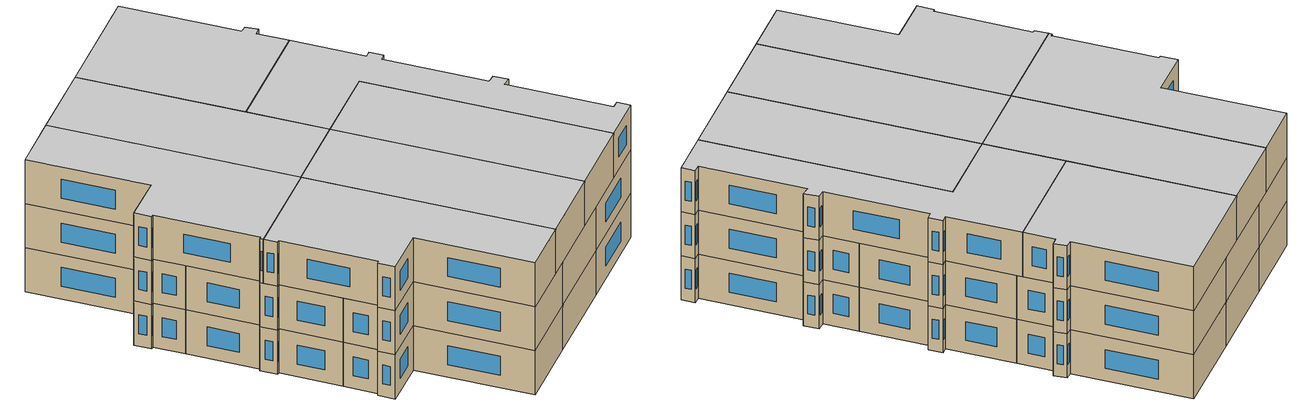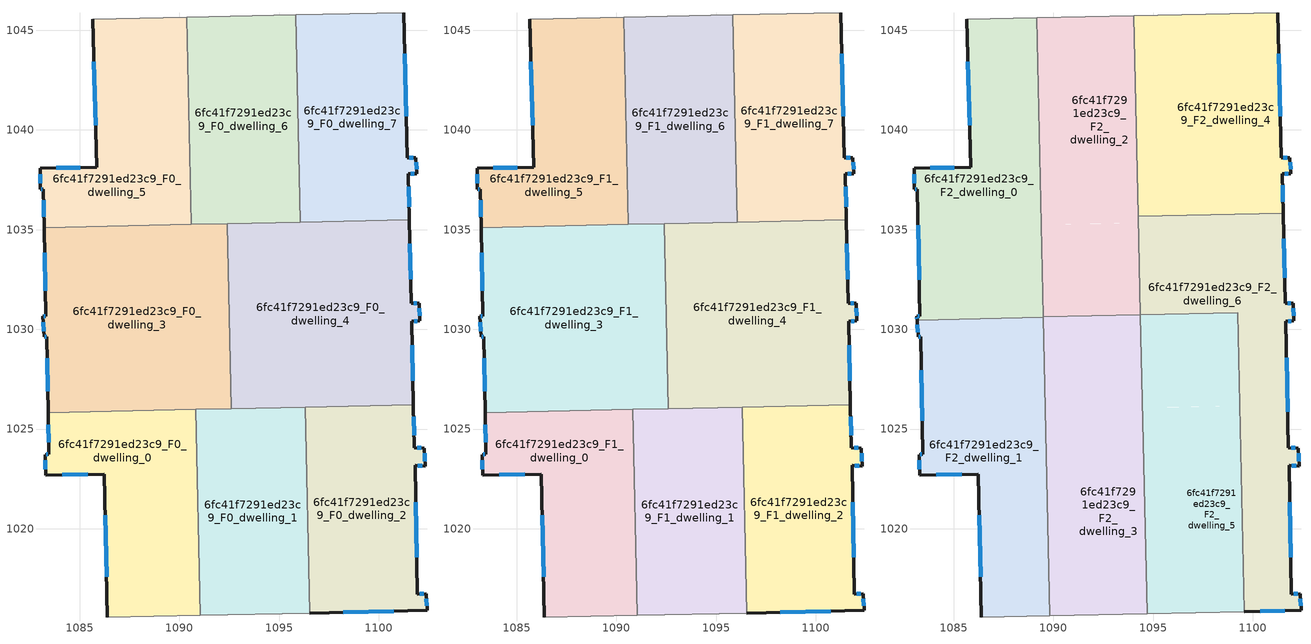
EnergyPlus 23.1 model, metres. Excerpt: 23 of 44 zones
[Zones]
6fc41f7291ed23c9_F0_dwelling_0
 floor ground (EU_floor_Construction): 1090.81,1025.98 1091.03,1015.66 1086.39,1015.55 1086.23,1022.74 1083.28,1022.69 1083.27,1023.72 1083.44,1023.74 1083.41,1025.82 z0
 wall outside (EU_wall_Construction): 1083.41,1025.82 1083.44,1023.74 1083.27,1023.72 1083.28,1022.69 1086.23,1022.74 1086.39,1015.55 z0:3
 wall to 6fc41f7291ed23c9_F0_dwelling_1 (EU_wall_Construction): 1091.03,1015.66 1090.81,1025.98 z0:3
 wall adiabatic (EU_wall_Construction): 1086.39,1015.55 1091.03,1015.66 z0:3
 wall to 6fc41f7291ed23c9_F0_dwelling_3 (EU_wall_Construction): 1090.81,1025.98 1083.41,1025.82 z0:3
 window (EU_Window_Construction): 1083.27,1023.43 1083.28,1022.99 / 1083.39,1023.74 1083.32,1023.73 / 1083.42,1025.23 1083.43,1024.34 / 1086.28,1020.69 1086.35,1017.61 / 1084.13,1022.71 1085.39,1022.72 z0.86:2.14
6fc41f7291ed23c9_F0_dwelling_1
 floor ground (EU_floor_Construction): 1096.31,1026.1 1096.53,1015.78 1091.03,1015.66 1090.81,1025.98 z0
 wall to 6fc41f7291ed23c9_F0_dwelling_2 (EU_wall_Construction): 1096.53,1015.78 1096.31,1026.1 z0:3
 wall adiabatic (EU_wall_Construction): 1091.03,1015.66 1096.53,1015.78 z0:3
 wall to 6fc41f7291ed23c9_F0_dwelling_4 (EU_wall_Construction): 1096.31,1026.1 1092.59,1026.02 z0:3
 wall to 6fc41f7291ed23c9_F0_dwelling_3 (EU_wall_Construction): 1092.59,1026.02 1090.81,1025.98 z0:3
6fc41f7291ed23c9_F0_dwelling_2
 floor ground (EU_floor_Construction): 1101.73,1026.22 1101.78,1024.07 1102.27,1024.05 1102.32,1023.13 1101.81,1023.19 1101.91,1016.73 1102.37,1016.74 1102.41,1015.91 1096.53,1015.78 1096.31,1026.1 z0
 wall outside (EU_wall_Construction): 1096.53,1015.78 1102.41,1015.91 1102.37,1016.74 1101.91,1016.73 1101.81,1023.19 1102.32,1023.13 1102.27,1024.05 1101.78,1024.07 1101.73,1026.22 z0:3
 wall to 6fc41f7291ed23c9_F0_dwelling_4 (EU_wall_Construction): 1101.73,1026.22 1096.31,1026.1 z0:3
 window (EU_Window_Construction): 1101.88,1018.58 1101.84,1021.34 / 1102.24,1016.74 1102.04,1016.73 / 1102.4,1016.14 1102.38,1016.5 / 1098.21,1015.81 1100.73,1015.87 / 1101.76,1024.68 1101.74,1025.61 / 1102.13,1024.05 1101.92,1024.06 / 1102.3,1023.4 1102.28,1023.79 / 1101.96,1023.17 1102.17,1023.15 z0.86:2.14
6fc41f7291ed23c9_F0_dwelling_3
 floor ground (EU_floor_Construction): 1092.38,1035.3 1092.59,1026.02 1083.41,1025.82 1083.35,1029.63 1083.21,1029.62 1083.15,1030.66 1083.31,1030.66 1083.22,1035.1 z0
 wall outside (EU_wall_Construction): 1083.22,1035.1 1083.31,1030.66 1083.15,1030.66 1083.21,1029.62 1083.35,1029.63 1083.41,1025.82 z0:3
 wall to 6fc41f7291ed23c9_F0_dwelling_4 (EU_wall_Construction): 1092.59,1026.02 1092.38,1035.3 z0:3
 wall to 6fc41f7291ed23c9_F0_dwelling_5 (EU_wall_Construction): 1090.58,1035.26 1083.22,1035.1 z0:3
 wall to 6fc41f7291ed23c9_F0_dwelling_6 (EU_wall_Construction): 1092.38,1035.3 1090.58,1035.26 z0:3
 window (EU_Window_Construction): 1083.17,1030.36 1083.19,1029.92 / 1083.26,1030.66 1083.2,1030.66 / 1083.24,1033.83 1083.28,1031.93 / 1083.37,1028.54 1083.39,1026.91 / 1083.25,1029.62 1083.31,1029.62 z0.86:2.14
6fc41f7291ed23c9_F0_dwelling_4
 floor ground (EU_floor_Construction): 1101.53,1035.5 1101.62,1031.3 1102.02,1031.31 1102.04,1030.42 1101.65,1030.4 1101.73,1026.22 1092.59,1026.02 1092.38,1035.3 z0
 wall outside (EU_wall_Construction): 1101.73,1026.22 1101.65,1030.4 1102.04,1030.42 1102.02,1031.31 1101.62,1031.3 1101.53,1035.5 z0:3
 wall to 6fc41f7291ed23c9_F0_dwelling_7 (EU_wall_Construction): 1101.53,1035.5 1096.05,1035.38 z0:3
 wall to 6fc41f7291ed23c9_F0_dwelling_6 (EU_wall_Construction): 1096.05,1035.38 1092.38,1035.3 z0:3
 window (EU_Window_Construction): 1101.71,1027.42 1101.67,1029.2 / 1101.6,1032.5 1101.55,1034.3 / 1101.9,1031.31 1101.74,1031.3 / 1102.03,1030.68 1102.02,1031.06 / 1101.76,1030.4 1101.93,1030.41 z0.86:2.14
6fc41f7291ed23c9_F0_dwelling_5
 floor ground (EU_floor_Construction): 1090.36,1045.64 1090.58,1035.26 1083.22,1035.1 1083.18,1037.03 1083.01,1037.03 1083.01,1038.09 1085.84,1038.12 1085.66,1045.54 z0
 wall outside (EU_wall_Construction): 1085.66,1045.54 1085.84,1038.12 1083.01,1038.09 1083.01,1037.03 1083.18,1037.03 1083.22,1035.1 z0:3
 wall adiabatic (EU_wall_Construction): 1090.36,1045.64 1085.66,1045.54 z0:3
 wall to 6fc41f7291ed23c9_F0_dwelling_6 (EU_wall_Construction): 1090.58,1035.26 1090.36,1045.64 z0:3
 window (EU_Window_Construction): 1083.01,1037.78 1083.01,1037.33 / 1085.03,1038.11 1083.82,1038.1 / 1085.71,1043.42 1085.79,1040.24 / 1083.19,1036.48 1083.2,1035.65 / 1083.06,1037.03 1083.13,1037.03 z0.86:2.14
6fc41f7291ed23c9_F0_dwelling_6
 floor ground (EU_floor_Construction): 1095.83,1045.76 1096.05,1035.38 1090.58,1035.26 1090.36,1045.64 z0
 wall to 6fc41f7291ed23c9_F0_dwelling_7 (EU_wall_Construction): 1096.05,1035.38 1095.83,1045.76 z0:3
 wall adiabatic (EU_wall_Construction): 1095.83,1045.76 1090.36,1045.64 z0:3
6fc41f7291ed23c9_F0_dwelling_7
 floor ground (EU_floor_Construction): 1101.25,1045.88 1101.41,1038.61 1101.84,1038.6 1101.9,1037.81 1101.47,1037.8 1101.53,1035.5 1096.05,1035.38 1095.83,1045.76 z0
 wall outside (EU_wall_Construction): 1101.53,1035.5 1101.47,1037.8 1101.9,1037.81 1101.84,1038.6 1101.41,1038.61 1101.25,1045.88 z0:3
 wall adiabatic (EU_wall_Construction): 1101.25,1045.88 1095.83,1045.76 z0:3
 window (EU_Window_Construction): 1101.51,1036.16 1101.49,1037.14 / 1101.36,1040.69 1101.3,1043.81 / 1101.72,1038.6 1101.53,1038.61 / 1101.89,1038.03 1101.86,1038.37 / 1101.6,1037.8 1101.78,1037.8 z0.86:2.14
6fc41f7291ed23c9_F1_dwelling_0
 floor to 6fc41f7291ed23c9_F0_dwelling_0 (EU_floor_Construction): 1090.81,1025.98 1091.03,1015.66 1086.39,1015.55 1086.23,1022.74 1083.28,1022.69 1083.27,1023.72 1083.44,1023.74 1083.41,1025.82 z3
 wall outside (EU_wall_Construction): 1083.41,1025.82 1083.44,1023.74 1083.27,1023.72 1083.28,1022.69 1086.23,1022.74 1086.39,1015.55 z3:6
 wall to 6fc41f7291ed23c9_F1_dwelling_1 (EU_wall_Construction): 1091.03,1015.66 1090.81,1025.98 z3:6
 wall adiabatic (EU_wall_Construction): 1086.39,1015.55 1091.03,1015.66 z3:6
 wall to 6fc41f7291ed23c9_F1_dwelling_3 (EU_wall_Construction): 1090.81,1025.98 1083.41,1025.82 z3:6
 window (EU_Window_Construction): 1083.27,1023.43 1083.28,1022.99 / 1083.39,1023.74 1083.32,1023.73 / 1083.42,1025.23 1083.43,1024.34 / 1086.28,1020.69 1086.35,1017.61 / 1084.13,1022.71 1085.39,1022.72 z3.86:5.14
6fc41f7291ed23c9_F1_dwelling_1
 floor to 6fc41f7291ed23c9_F0_dwelling_1 (EU_floor_Construction): 1096.31,1026.1 1096.53,1015.78 1091.03,1015.66 1090.81,1025.98 z3
 wall to 6fc41f7291ed23c9_F1_dwelling_2 (EU_wall_Construction): 1096.53,1015.78 1096.31,1026.1 z3:6
 wall adiabatic (EU_wall_Construction): 1091.03,1015.66 1096.53,1015.78 z3:6
 wall to 6fc41f7291ed23c9_F1_dwelling_4 (EU_wall_Construction): 1096.31,1026.1 1092.59,1026.02 z3:6
 wall to 6fc41f7291ed23c9_F1_dwelling_3 (EU_wall_Construction): 1092.59,1026.02 1090.81,1025.98 z3:6
6fc41f7291ed23c9_F1_dwelling_2
 floor to 6fc41f7291ed23c9_F0_dwelling_2 (EU_floor_Construction): 1101.73,1026.22 1101.78,1024.07 1102.27,1024.05 1102.32,1023.13 1101.81,1023.19 1101.91,1016.73 1102.37,1016.74 1102.41,1015.91 1096.53,1015.78 1096.31,1026.1 z3
 wall outside (EU_wall_Construction): 1096.53,1015.78 1102.41,1015.91 1102.37,1016.74 1101.91,1016.73 1101.81,1023.19 1102.32,1023.13 1102.27,1024.05 1101.78,1024.07 1101.73,1026.22 z3:6
 wall to 6fc41f7291ed23c9_F1_dwelling_4 (EU_wall_Construction): 1101.73,1026.22 1096.31,1026.1 z3:6
 window (EU_Window_Construction): 1101.88,1018.58 1101.84,1021.34 / 1102.24,1016.74 1102.04,1016.73 / 1102.4,1016.14 1102.38,1016.5 / 1098.21,1015.81 1100.73,1015.87 / 1101.76,1024.68 1101.74,1025.61 / 1102.13,1024.05 1101.92,1024.06 / 1102.3,1023.4 1102.28,1023.79 / 1101.96,1023.17 1102.17,1023.15 z3.86:5.14
6fc41f7291ed23c9_F1_dwelling_3
 floor to 6fc41f7291ed23c9_F0_dwelling_3 (EU_floor_Construction): 1092.38,1035.3 1092.59,1026.02 1083.41,1025.82 1083.35,1029.63 1083.21,1029.62 1083.15,1030.66 1083.31,1030.66 1083.22,1035.1 z3
 wall outside (EU_wall_Construction): 1083.22,1035.1 1083.31,1030.66 1083.15,1030.66 1083.21,1029.62 1083.35,1029.63 1083.41,1025.82 z3:6
 wall to 6fc41f7291ed23c9_F1_dwelling_4 (EU_wall_Construction): 1092.59,1026.02 1092.38,1035.3 z3:6
 wall to 6fc41f7291ed23c9_F1_dwelling_5 (EU_wall_Construction): 1090.58,1035.26 1083.22,1035.1 z3:6
 wall to 6fc41f7291ed23c9_F1_dwelling_6 (EU_wall_Construction): 1092.38,1035.3 1090.58,1035.26 z3:6
 window (EU_Window_Construction): 1083.17,1030.36 1083.19,1029.92 / 1083.26,1030.66 1083.2,1030.66 / 1083.24,1033.83 1083.28,1031.93 / 1083.37,1028.54 1083.39,1026.91 / 1083.25,1029.62 1083.31,1029.62 z3.86:5.14
6fc41f7291ed23c9_F1_dwelling_4
 floor to 6fc41f7291ed23c9_F0_dwelling_4 (EU_floor_Construction): 1101.53,1035.5 1101.62,1031.3 1102.02,1031.31 1102.04,1030.42 1101.65,1030.4 1101.73,1026.22 1092.59,1026.02 1092.38,1035.3 z3
 wall outside (EU_wall_Construction): 1101.73,1026.22 1101.65,1030.4 1102.04,1030.42 1102.02,1031.31 1101.62,1031.3 1101.53,1035.5 z3:6
 wall to 6fc41f7291ed23c9_F1_dwelling_7 (EU_wall_Construction): 1101.53,1035.5 1096.05,1035.38 z3:6
 wall to 6fc41f7291ed23c9_F1_dwelling_6 (EU_wall_Construction): 1096.05,1035.38 1092.38,1035.3 z3:6
 window (EU_Window_Construction): 1101.71,1027.42 1101.67,1029.2 / 1101.6,1032.5 1101.55,1034.3 / 1101.9,1031.31 1101.74,1031.3 / 1102.03,1030.68 1102.02,1031.06 / 1101.76,1030.4 1101.93,1030.41 z3.86:5.14
6fc41f7291ed23c9_F1_dwelling_5
 floor to 6fc41f7291ed23c9_F0_dwelling_5 (EU_floor_Construction): 1090.36,1045.64 1090.58,1035.26 1083.22,1035.1 1083.18,1037.03 1083.01,1037.03 1083.01,1038.09 1085.84,1038.12 1085.66,1045.54 z3
 wall outside (EU_wall_Construction): 1085.66,1045.54 1085.84,1038.12 1083.01,1038.09 1083.01,1037.03 1083.18,1037.03 1083.22,1035.1 z3:6
 wall adiabatic (EU_wall_Construction): 1090.36,1045.64 1085.66,1045.54 z3:6
 wall to 6fc41f7291ed23c9_F1_dwelling_6 (EU_wall_Construction): 1090.58,1035.26 1090.36,1045.64 z3:6
 window (EU_Window_Construction): 1083.01,1037.78 1083.01,1037.33 / 1085.03,1038.11 1083.82,1038.1 / 1085.71,1043.42 1085.79,1040.24 / 1083.19,1036.48 1083.2,1035.65 / 1083.06,1037.03 1083.13,1037.03 z3.86:5.14
6fc41f7291ed23c9_F1_dwelling_6
 floor to 6fc41f7291ed23c9_F0_dwelling_6 (EU_floor_Construction): 1095.83,1045.76 1096.05,1035.38 1090.58,1035.26 1090.36,1045.64 z3
 wall to 6fc41f7291ed23c9_F1_dwelling_7 (EU_wall_Construction): 1096.05,1035.38 1095.83,1045.76 z3:6
 wall adiabatic (EU_wall_Construction): 1095.83,1045.76 1090.36,1045.64 z3:6
6fc41f7291ed23c9_F1_dwelling_7
 floor to 6fc41f7291ed23c9_F0_dwelling_7 (EU_floor_Construction): 1101.25,1045.88 1101.41,1038.61 1101.84,1038.6 1101.9,1037.81 1101.47,1037.8 1101.53,1035.5 1096.05,1035.38 1095.83,1045.76 z3
 wall outside (EU_wall_Construction): 1101.53,1035.5 1101.47,1037.8 1101.9,1037.81 1101.84,1038.6 1101.41,1038.61 1101.25,1045.88 z3:6
 wall adiabatic (EU_wall_Construction): 1101.25,1045.88 1095.83,1045.76 z3:6
 window (EU_Window_Construction): 1101.51,1036.16 1101.49,1037.14 / 1101.36,1040.69 1101.3,1043.81 / 1101.72,1038.6 1101.53,1038.61 / 1101.89,1038.03 1101.86,1038.37 / 1101.6,1037.8 1101.78,1037.8 z3.86:5.14
6fc41f7291ed23c9_F2_dwelling_0
 floor to 6fc41f7291ed23c9_F1_dwelling_5 (EU_floor_Construction): 1089.16,1045.62 1089.39,1035.23 1083.22,1035.1 1083.18,1037.03 1083.01,1037.03 1083.01,1038.09 1085.84,1038.12 1085.66,1045.54 z6
 floor to 6fc41f7291ed23c9_F1_dwelling_3 (EU_floor_Construction): 1089.39,1035.23 1089.49,1030.6 1083.16,1030.46 1083.15,1030.66 1083.31,1030.66 1083.22,1035.1 z6
 wall outside (EU_wall_Construction): 1085.66,1045.54 1085.84,1038.12 1083.01,1038.09 1083.01,1037.03 1083.18,1037.03 1083.31,1030.66 1083.15,1030.66 1083.16,1030.46 z6:9
 wall adiabatic (EU_wall_Construction): 1089.16,1045.62 1085.66,1045.54 z6:9
 wall to 6fc41f7291ed23c9_F2_dwelling_1 (EU_wall_Construction): 1083.16,1030.46 1089.49,1030.6 z6:9
 wall to 6fc41f7291ed23c9_F2_dwelling_2 (EU_wall_Construction): 1089.49,1030.62 1089.16,1045.62 z6:9
 wall to 6fc41f7291ed23c9_F2_dwelling_3 (EU_wall_Construction): 1089.49,1030.6 1089.49,1030.62 z6:9
 window (EU_Window_Construction): 1083.21,1035.21 1083.27,1032.48 / 1083.06,1037.03 1083.13,1037.03 / 1083.01,1037.78 1083.01,1037.33 / 1085.03,1038.11 1083.82,1038.1 / 1085.71,1043.42 1085.79,1040.24 / 1083.16,1030.61 1083.16,1030.52 / 1083.26,1030.66 1083.2,1030.66 z6.86:8.14
 ceiling to 6fc41f7291ed23c9_F3_dwelling_0 (EU_floor_Construction): 1089.49,1030.6 1089.16,1045.62 1085.66,1045.54 1085.84,1038.12 1083.01,1038.09 1083.01,1037.03 1083.18,1037.03 1083.31,1030.66 1083.15,1030.66 1083.16,1030.46 z9
6fc41f7291ed23c9_F2_dwelling_1
 floor to 6fc41f7291ed23c9_F1_dwelling_0 (EU_floor_Construction): 1089.59,1025.96 1089.82,1015.63 1086.39,1015.55 1086.23,1022.74 1083.28,1022.69 1083.27,1023.72 1083.44,1023.74 1083.41,1025.82 z6
 floor to 6fc41f7291ed23c9_F1_dwelling_3 (EU_floor_Construction): 1089.49,1030.6 1089.59,1025.96 1083.41,1025.82 1083.35,1029.63 1083.21,1029.62 1083.16,1030.46 z6
 wall outside (EU_wall_Construction): 1083.16,1030.46 1083.21,1029.62 1083.35,1029.63 1083.44,1023.74 1083.27,1023.72 1083.28,1022.69 1086.23,1022.74 1086.39,1015.55 z6:9
 wall adiabatic (EU_wall_Construction): 1086.39,1015.55 1089.82,1015.63 z6:9
 wall to 6fc41f7291ed23c9_F2_dwelling_3 (EU_wall_Construction): 1089.82,1015.63 1089.49,1030.6 z6:9
 window (EU_Window_Construction): 1083.39,1023.74 1083.32,1023.73 / 1083.38,1027.94 1083.42,1025.42 / 1083.25,1029.62 1083.31,1029.62 / 1083.18,1030.22 1083.2,1029.86 / 1086.28,1020.69 1086.35,1017.61 / 1084.13,1022.71 1085.39,1022.72 / 1083.27,1023.43 1083.28,1022.99 z6.86:8.14
 ceiling to 6fc41f7291ed23c9_F3_dwelling_1 (EU_floor_Construction): 1089.82,1015.63 1089.49,1030.6 1083.16,1030.46 1083.21,1029.62 1083.35,1029.63 1083.44,1023.74 1083.27,1023.72 1083.28,1022.69 1086.23,1022.74 1086.39,1015.55 z9
6fc41f7291ed23c9_F2_dwelling_2
 floor to 6fc41f7291ed23c9_F1_dwelling_6 (EU_floor_Construction): 1094.03,1045.73 1094.26,1035.34 1090.58,1035.26 1090.36,1045.64 z6
 floor to 6fc41f7291ed23c9_F1_dwelling_5 (EU_floor_Construction): 1090.36,1045.64 1090.58,1035.26 1089.39,1035.23 1089.16,1045.62 z6
 floor to 6fc41f7291ed23c9_F1_dwelling_3 (EU_floor_Construction): 1092.38,1035.3 1092.48,1030.69 1089.49,1030.62 1089.39,1035.23 z6
 floor to 6fc41f7291ed23c9_F1_dwelling_4 (EU_floor_Construction): 1094.26,1035.34 1094.36,1030.73 1092.48,1030.69 1092.38,1035.3 z6
 wall to 6fc41f7291ed23c9_F2_dwelling_3 (EU_wall_Construction): 1089.49,1030.62 1094.36,1030.73 z6:9
 wall adiabatic (EU_wall_Construction): 1094.03,1045.73 1089.16,1045.62 z6:9
 wall to 6fc41f7291ed23c9_F2_dwelling_4 (EU_wall_Construction): 1094.25,1035.67 1094.03,1045.73 z6:9
 wall to 6fc41f7291ed23c9_F2_dwelling_6 (EU_wall_Construction): 1094.36,1030.73 1094.25,1035.67 z6:9
 ceiling to 6fc41f7291ed23c9_F3_dwelling_2 (EU_floor_Construction): 1094.36,1030.73 1094.03,1045.73 1089.16,1045.62 1089.49,1030.62 z9
6fc41f7291ed23c9_F2_dwelling_3
 floor to 6fc41f7291ed23c9_F1_dwelling_1 (EU_floor_Construction): 1094.46,1026.06 1094.69,1015.74 1091.03,1015.66 1090.81,1025.98 z6
 floor to 6fc41f7291ed23c9_F1_dwelling_0 (EU_floor_Construction): 1090.81,1025.98 1091.03,1015.66 1089.82,1015.63 1089.59,1025.96 z6
 floor to 6fc41f7291ed23c9_F1_dwelling_3 (EU_floor_Construction): 1092.48,1030.69 1092.59,1026.02 1089.59,1025.96 1089.49,1030.62 z6
 floor to 6fc41f7291ed23c9_F1_dwelling_4 (EU_floor_Construction): 1094.36,1030.73 1094.46,1026.06 1092.59,1026.02 1092.48,1030.69 z6
 wall to 6fc41f7291ed23c9_F2_dwelling_5 (EU_wall_Construction): 1094.69,1015.74 1094.36,1030.73 z6:9
 wall adiabatic (EU_wall_Construction): 1089.82,1015.63 1094.69,1015.74 z6:9
 ceiling to 6fc41f7291ed23c9_F3_dwelling_3 (EU_floor_Construction): 1094.69,1015.74 1094.36,1030.73 1089.49,1030.62 1089.82,1015.63 z9
6fc41f7291ed23c9_F2_dwelling_4
 floor to 6fc41f7291ed23c9_F1_dwelling_7 (EU_floor_Construction): 1101.25,1045.88 1101.41,1038.61 1101.84,1038.6 1101.9,1037.81 1101.47,1037.8 1101.52,1035.83 1096.05,1035.71 1095.83,1045.76 z6
 floor to 6fc41f7291ed23c9_F1_dwelling_6 (EU_floor_Construction): 1095.83,1045.76 1096.05,1035.71 1094.25,1035.67 1094.03,1045.73 z6
 wall outside (EU_wall_Construction): 1101.52,1035.83 1101.47,1037.8 1101.9,1037.81 1101.84,1038.6 1101.41,1038.61 1101.25,1045.88 z6:9
 wall to 6fc41f7291ed23c9_F2_dwelling_6 (EU_wall_Construction): 1094.25,1035.67 1101.52,1035.83 z6:9
 wall adiabatic (EU_wall_Construction): 1101.25,1045.88 1094.03,1045.73 z6:9
 window (EU_Window_Construction): 1101.5,1036.39 1101.49,1037.23 / 1101.36,1040.69 1101.3,1043.81 / 1101.72,1038.6 1101.53,1038.61 / 1101.89,1038.03 1101.86,1038.37 / 1101.6,1037.8 1101.78,1037.8 z6.86:8.14
 ceiling to 6fc41f7291ed23c9_F3_dwelling_4 (EU_floor_Construction): 1101.52,1035.83 1101.47,1037.8 1101.9,1037.81 1101.84,1038.6 1101.41,1038.61 1101.25,1045.88 1094.03,1045.73 1094.25,1035.67 z9
6fc41f7291ed23c9_F2_dwelling_5
 floor to 6fc41f7291ed23c9_F1_dwelling_2 (EU_floor_Construction): 1099.33,1026.17 1099.56,1015.84 1096.53,1015.78 1096.31,1026.1 z6
 floor to 6fc41f7291ed23c9_F1_dwelling_1 (EU_floor_Construction): 1096.31,1026.1 1096.53,1015.78 1094.69,1015.74 1094.46,1026.06 z6
 floor to 6fc41f7291ed23c9_F1_dwelling_4 (EU_floor_Construction): 1099.23,1030.84 1099.33,1026.17 1094.46,1026.06 1094.36,1030.73 z6
 wall to 6fc41f7291ed23c9_F2_dwelling_6 (EU_wall_Construction): 1099.56,1015.84 1099.23,1030.84 1094.36,1030.73 z6:9
 wall adiabatic (EU_wall_Construction): 1094.69,1015.74 1099.56,1015.84 z6:9
 ceiling to 6fc41f7291ed23c9_F3_dwelling_5 (EU_floor_Construction): 1099.56,1015.84 1099.23,1030.84 1094.36,1030.73 1094.69,1015.74 z9
6fc41f7291ed23c9_F2_dwelling_6
 floor to 6fc41f7291ed23c9_F1_dwelling_4 (EU_floor_Construction): 1101.53,1035.5 1101.62,1031.3 1102.02,1031.31 1102.04,1030.42 1101.65,1030.4 1101.73,1026.22 1099.33,1026.17 1099.23,1030.84 1094.36,1030.73 1094.26,1035.34 z6
 floor to 6fc41f7291ed23c9_F1_dwelling_2 (EU_floor_Construction): 1101.73,1026.22 1101.78,1024.07 1102.27,1024.05 1102.32,1023.13 1101.81,1023.19 1101.91,1016.73 1102.37,1016.74 1102.41,1015.91 1099.56,1015.84 1099.33,1026.17 z6
 floor to 6fc41f7291ed23c9_F1_dwelling_7 (EU_floor_Construction): 1101.52,1035.83 1101.53,1035.5 1096.05,1035.38 1096.05,1035.71 z6
 floor to 6fc41f7291ed23c9_F1_dwelling_6 (EU_floor_Construction): 1096.05,1035.71 1096.05,1035.38 1094.26,1035.34 1094.25,1035.67 z6
 wall outside (EU_wall_Construction): 1099.56,1015.84 1102.41,1015.91 1102.37,1016.74 1101.91,1016.73 1101.81,1023.19 1102.32,1023.13 1102.27,1024.05 1101.78,1024.07 1101.65,1030.4 1102.04,1030.42 1102.02,1031.31 1101.62,1031.3 1101.52,1035.83 z6:9
 window (EU_Window_Construction): 1102.03,1030.68 1102.02,1031.06 / 1101.76,1030.4 1101.93,1030.41 / 1101.74,1025.87 1101.68,1028.59 / 1102.13,1024.05 1101.92,1024.06 / 1102.3,1023.4 1102.28,1023.79 / 1101.96,1023.17 1102.17,1023.15 / 1101.88,1018.58 1101.84,1021.34 / 1102.24,1016.74 1102.04,1016.73 / 1102.4,1016.14 1102.38,1016.5 / 1100.37,1015.86 1101.59,1015.89 / 1101.59,1032.59 1101.55,1034.54 / 1101.9,1031.31 1101.74,1031.3 z6.86:8.14
 ceiling to 6fc41f7291ed23c9_F3_dwelling_6 (EU_floor_Construction): 1102.41,1015.91 1102.37,1016.74 1101.91,1016.73 1101.81,1023.19 1102.32,1023.13 1102.27,1024.05 1101.78,1024.07 1101.65,1030.4 1102.04,1030.42 1102.02,1031.31 1101.62,1031.3 1101.52,1035.83 1094.25,1035.67 1094.36,1030.73 1099.23,1030.84 1099.56,1015.84 z9
[Building]
EU S2 Campaign: North Axis=0; Terrain=City; Solar Distribution=FullExterior
[Site:Location]
Helsinki-Vantaa.AP: Latitude=60.317; Longitude=24.963; Time Zone=2; Elevation=54.6
[SizingPeriod:WeatherFileDays]
AnnualSizingPeriod: Begin Month=1; Begin Day of Month=1; End Month=12; End Day of Month=31; Day of Week for Start Day=Monday; Use Weather File Daylight Saving Period=No; Use Weather File Rain and Snow Indicators=No
[MATERIAL]
EU_InternalMass_Material: Roughness=MediumRough; Thickness=0.1; Conductivity=1; Density=1800; Specific Heat=900; Thermal Absorptance=0.9; Solar Absorptance=0.7; Visible Absorptance=0.7
[MATERIAL:NOMASS] Roughness=MediumRough; Thermal Absorptance=0.9; Solar Absorptance=0.7; Visible Absorptance=0.7
Name | Thermal Resistance
EU_wall_NoMass | 2.29768
EU_floor_NoMass | 2.06791
[WINDOWMATERIAL:SIMPLEGLAZINGSYSTEM]
EU_Window_SimpleGlazing: UFactor=2.12775; Solar Heat Gain Coefficient=0.7; Visible Transmittance=0.7
[CONSTRUCTION]
EU_wall_Construction: EU_wall_NoMass
EU_floor_Construction: EU_floor_NoMass
EU_Window_Construction: EU_Window_SimpleGlazing
EU_InternalMass_Construction: EU_InternalMass_Material
[ZONE] Type=1; Multiplier=1; Ceiling Height=autocalculate; Floor Area=autocalculate; Part of Total Floor Area=Yes
Name | Volume
6fc41f7291ed23c9_F0_dwelling_0; 6fc41f7291ed23c9_F1_dwelling_0 | 170.466
6fc41f7291ed23c9_F2_dwelling_0 | 219.204
6fc41f7291ed23c9_F0_dwelling_1; 6fc41f7291ed23c9_F1_dwelling_1 | 170.486
6fc41f7291ed23c9_F2_dwelling_1 | 219.209
6fc41f7291ed23c9_F0_dwelling_2; 6fc41f7291ed23c9_F1_dwelling_2 | 170.474
6fc41f7291ed23c9_F2_dwelling_2 | 219.174
6fc41f7291ed23c9_F0_dwelling_3; 6fc41f7291ed23c9_F1_dwelling_3 | 255.73
6fc41f7291ed23c9_F2_dwelling_3 | 219.189
6fc41f7291ed23c9_F0_dwelling_4; 6fc41f7291ed23c9_F1_dwelling_4 | 255.745
6fc41f7291ed23c9_F2_dwelling_4 | 219.195
6fc41f7291ed23c9_F0_dwelling_5; 6fc41f7291ed23c9_F1_dwelling_5 | 170.481
6fc41f7291ed23c9_F2_dwelling_5 | 219.183
6fc41f7291ed23c9_F0_dwelling_6; 6fc41f7291ed23c9_F1_dwelling_6 | 170.468
6fc41f7291ed23c9_F2_dwelling_6 | 219.2
6fc41f7291ed23c9_F0_dwelling_7; 6fc41f7291ed23c9_F1_dwelling_7 | 170.48
[INTERNALMASS] Construction=EU_InternalMass_Construction
Name | Zone or ZoneList | Surface Area
6fc41f7291ed23c9_F0_dwelling_0_EU_InternalMass | 6fc41f7291ed23c9_F0_dwelling_0 | 56.8224
6fc41f7291ed23c9_F0_dwelling_1_EU_InternalMass | 6fc41f7291ed23c9_F0_dwelling_1 | 56.8285
6fc41f7291ed23c9_F0_dwelling_2_EU_InternalMass | 6fc41f7291ed23c9_F0_dwelling_2 | 56.8247
6fc41f7291ed23c9_F0_dwelling_3_EU_InternalMass | 6fc41f7291ed23c9_F0_dwelling_3 | 85.2437
6fc41f7291ed23c9_F0_dwelling_4_EU_InternalMass | 6fc41f7291ed23c9_F0_dwelling_4 | 85.2481
6fc41f7291ed23c9_F0_dwelling_5_EU_InternalMass | 6fc41f7291ed23c9_F0_dwelling_5 | 56.8276
6fc41f7291ed23c9_F0_dwelling_6_EU_InternalMass | 6fc41f7291ed23c9_F0_dwelling_6 | 56.8226
6fc41f7291ed23c9_F0_dwelling_7_EU_InternalMass | 6fc41f7291ed23c9_F0_dwelling_7 | 56.8268
6fc41f7291ed23c9_F1_dwelling_0_EU_InternalMass | 6fc41f7291ed23c9_F1_dwelling_0 | 56.8224
6fc41f7291ed23c9_F1_dwelling_1_EU_InternalMass | 6fc41f7291ed23c9_F1_dwelling_1 | 56.8285
6fc41f7291ed23c9_F1_dwelling_2_EU_InternalMass | 6fc41f7291ed23c9_F1_dwelling_2 | 56.8247
6fc41f7291ed23c9_F1_dwelling_3_EU_InternalMass | 6fc41f7291ed23c9_F1_dwelling_3 | 85.2437
6fc41f7291ed23c9_F1_dwelling_4_EU_InternalMass | 6fc41f7291ed23c9_F1_dwelling_4 | 85.2481
6fc41f7291ed23c9_F1_dwelling_5_EU_InternalMass | 6fc41f7291ed23c9_F1_dwelling_5 | 56.8276
6fc41f7291ed23c9_F1_dwelling_6_EU_InternalMass | 6fc41f7291ed23c9_F1_dwelling_6 | 56.8226
6fc41f7291ed23c9_F1_dwelling_7_EU_InternalMass | 6fc41f7291ed23c9_F1_dwelling_7 | 56.8268
6fc41f7291ed23c9_F2_dwelling_0_EU_InternalMass | 6fc41f7291ed23c9_F2_dwelling_0 | 73.0675
6fc41f7291ed23c9_F2_dwelling_1_EU_InternalMass | 6fc41f7291ed23c9_F2_dwelling_1 | 73.0693
6fc41f7291ed23c9_F2_dwelling_2_EU_InternalMass | 6fc41f7291ed23c9_F2_dwelling_2 | 73.057
6fc41f7291ed23c9_F2_dwelling_3_EU_InternalMass | 6fc41f7291ed23c9_F2_dwelling_3 | 73.0619
6fc41f7291ed23c9_F2_dwelling_4_EU_InternalMass | 6fc41f7291ed23c9_F2_dwelling_4 | 73.0631
6fc41f7291ed23c9_F2_dwelling_5_EU_InternalMass | 6fc41f7291ed23c9_F2_dwelling_5 | 73.0596
6fc41f7291ed23c9_F2_dwelling_6_EU_InternalMass | 6fc41f7291ed23c9_F2_dwelling_6 | 73.0666
[OTHEREQUIPMENT] Fuel Type=Electricity; Design Level Calculation Method=Watts/Area; Power per Zone Floor Area=1; Fraction Latent=0; Fraction Radiant=0; Fraction Lost=0; Carbon Dioxide Generation Rate=0; EndUse Subcategory=EU_Step8_InternalGains
Name | Zone or ZoneList or Space or SpaceList | Schedule
EU_Step8_InternalGain_6fc41f7291ed23c9_F0_dwelling_0_f000 | 6fc41f7291ed23c9_F0_dwelling_0 | EU_Step8_GainSchedule_6fc41f7291ed23c9_F0_dwelling_0_f000
EU_Step8_InternalGain_6fc41f7291ed23c9_F0_dwelling_1_f000 | 6fc41f7291ed23c9_F0_dwelling_1 | EU_Step8_GainSchedule_6fc41f7291ed23c9_F0_dwelling_1_f000
EU_Step8_InternalGain_6fc41f7291ed23c9_F0_dwelling_2_f000 | 6fc41f7291ed23c9_F0_dwelling_2 | EU_Step8_GainSchedule_6fc41f7291ed23c9_F0_dwelling_2_f000
EU_Step8_InternalGain_6fc41f7291ed23c9_F0_dwelling_3_f000 | 6fc41f7291ed23c9_F0_dwelling_3 | EU_Step8_GainSchedule_6fc41f7291ed23c9_F0_dwelling_3_f000
EU_Step8_InternalGain_6fc41f7291ed23c9_F0_dwelling_4_f000 | 6fc41f7291ed23c9_F0_dwelling_4 | EU_Step8_GainSchedule_6fc41f7291ed23c9_F0_dwelling_4_f000
EU_Step8_InternalGain_6fc41f7291ed23c9_F0_dwelling_5_f000 | 6fc41f7291ed23c9_F0_dwelling_5 | EU_Step8_GainSchedule_6fc41f7291ed23c9_F0_dwelling_5_f000
EU_Step8_InternalGain_6fc41f7291ed23c9_F0_dwelling_6_f000 | 6fc41f7291ed23c9_F0_dwelling_6 | EU_Step8_GainSchedule_6fc41f7291ed23c9_F0_dwelling_6_f000
EU_Step8_InternalGain_6fc41f7291ed23c9_F0_dwelling_7_f000 | 6fc41f7291ed23c9_F0_dwelling_7 | EU_Step8_GainSchedule_6fc41f7291ed23c9_F0_dwelling_7_f000
EU_Step8_InternalGain_6fc41f7291ed23c9_F1_dwelling_0_f000 | 6fc41f7291ed23c9_F1_dwelling_0 | EU_Step8_GainSchedule_6fc41f7291ed23c9_F1_dwelling_0_f000
EU_Step8_InternalGain_6fc41f7291ed23c9_F1_dwelling_1_f000 | 6fc41f7291ed23c9_F1_dwelling_1 | EU_Step8_GainSchedule_6fc41f7291ed23c9_F1_dwelling_1_f000
EU_Step8_InternalGain_6fc41f7291ed23c9_F1_dwelling_2_f000 | 6fc41f7291ed23c9_F1_dwelling_2 | EU_Step8_GainSchedule_6fc41f7291ed23c9_F1_dwelling_2_f000
EU_Step8_InternalGain_6fc41f7291ed23c9_F1_dwelling_3_f000 | 6fc41f7291ed23c9_F1_dwelling_3 | EU_Step8_GainSchedule_6fc41f7291ed23c9_F1_dwelling_3_f000
EU_Step8_InternalGain_6fc41f7291ed23c9_F1_dwelling_4_f000 | 6fc41f7291ed23c9_F1_dwelling_4 | EU_Step8_GainSchedule_6fc41f7291ed23c9_F1_dwelling_4_f000
EU_Step8_InternalGain_6fc41f7291ed23c9_F1_dwelling_5_f000 | 6fc41f7291ed23c9_F1_dwelling_5 | EU_Step8_GainSchedule_6fc41f7291ed23c9_F1_dwelling_5_f000
EU_Step8_InternalGain_6fc41f7291ed23c9_F1_dwelling_6_f000 | 6fc41f7291ed23c9_F1_dwelling_6 | EU_Step8_GainSchedule_6fc41f7291ed23c9_F1_dwelling_6_f000
EU_Step8_InternalGain_6fc41f7291ed23c9_F1_dwelling_7_f000 | 6fc41f7291ed23c9_F1_dwelling_7 | EU_Step8_GainSchedule_6fc41f7291ed23c9_F1_dwelling_7_f000
EU_Step8_InternalGain_6fc41f7291ed23c9_F2_dwelling_0_f000 | 6fc41f7291ed23c9_F2_dwelling_0 | EU_Step8_GainSchedule_6fc41f7291ed23c9_F2_dwelling_0_f000
EU_Step8_InternalGain_6fc41f7291ed23c9_F2_dwelling_1_f000 | 6fc41f7291ed23c9_F2_dwelling_1 | EU_Step8_GainSchedule_6fc41f7291ed23c9_F2_dwelling_1_f000
EU_Step8_InternalGain_6fc41f7291ed23c9_F2_dwelling_2_f000 | 6fc41f7291ed23c9_F2_dwelling_2 | EU_Step8_GainSchedule_6fc41f7291ed23c9_F2_dwelling_2_f000
EU_Step8_InternalGain_6fc41f7291ed23c9_F2_dwelling_3_f000 | 6fc41f7291ed23c9_F2_dwelling_3 | EU_Step8_GainSchedule_6fc41f7291ed23c9_F2_dwelling_3_f000
EU_Step8_InternalGain_6fc41f7291ed23c9_F2_dwelling_4_f000 | 6fc41f7291ed23c9_F2_dwelling_4 | EU_Step8_GainSchedule_6fc41f7291ed23c9_F2_dwelling_4_f000
EU_Step8_InternalGain_6fc41f7291ed23c9_F2_dwelling_5_f000 | 6fc41f7291ed23c9_F2_dwelling_5 | EU_Step8_GainSchedule_6fc41f7291ed23c9_F2_dwelling_5_f000
EU_Step8_InternalGain_6fc41f7291ed23c9_F2_dwelling_6_f000 | 6fc41f7291ed23c9_F2_dwelling_6 | EU_Step8_GainSchedule_6fc41f7291ed23c9_F2_dwelling_6_f000
[ZONEVENTILATION:DESIGNFLOWRATE] Schedule=EU_AlwaysOn; Design Flow Rate Calculation Method=AirChanges/Hour; Air Changes per Hour=0.580295; Ventilation Type=Natural; Fan Pressure Rise=0; Fan Total Efficiency=1; Constant Term Coefficient=1; Temperature Term Coefficient=0; Velocity Term Coefficient=0; Velocity Squared Term Coefficient=0; Minimum Indoor Temperature=-100; Maximum Indoor Temperature=100; Delta Temperature=-100; Minimum Outdoor Temperature=-100; Maximum Outdoor Temperature=100; Maximum Wind Speed=40
Name | Zone or ZoneList or Space or SpaceList
EU_ConstantAir_6fc41f7291ed23c9_F0_dwelling_0 | 6fc41f7291ed23c9_F0_dwelling_0
EU_ConstantAir_6fc41f7291ed23c9_F0_dwelling_1 | 6fc41f7291ed23c9_F0_dwelling_1
EU_ConstantAir_6fc41f7291ed23c9_F0_dwelling_2 | 6fc41f7291ed23c9_F0_dwelling_2
EU_ConstantAir_6fc41f7291ed23c9_F0_dwelling_3 | 6fc41f7291ed23c9_F0_dwelling_3
EU_ConstantAir_6fc41f7291ed23c9_F0_dwelling_4 | 6fc41f7291ed23c9_F0_dwelling_4
EU_ConstantAir_6fc41f7291ed23c9_F0_dwelling_5 | 6fc41f7291ed23c9_F0_dwelling_5
EU_ConstantAir_6fc41f7291ed23c9_F0_dwelling_6 | 6fc41f7291ed23c9_F0_dwelling_6
EU_ConstantAir_6fc41f7291ed23c9_F0_dwelling_7 | 6fc41f7291ed23c9_F0_dwelling_7
EU_ConstantAir_6fc41f7291ed23c9_F1_dwelling_0 | 6fc41f7291ed23c9_F1_dwelling_0
EU_ConstantAir_6fc41f7291ed23c9_F1_dwelling_1 | 6fc41f7291ed23c9_F1_dwelling_1
EU_ConstantAir_6fc41f7291ed23c9_F1_dwelling_2 | 6fc41f7291ed23c9_F1_dwelling_2
EU_ConstantAir_6fc41f7291ed23c9_F1_dwelling_3 | 6fc41f7291ed23c9_F1_dwelling_3
EU_ConstantAir_6fc41f7291ed23c9_F1_dwelling_4 | 6fc41f7291ed23c9_F1_dwelling_4
EU_ConstantAir_6fc41f7291ed23c9_F1_dwelling_5 | 6fc41f7291ed23c9_F1_dwelling_5
EU_ConstantAir_6fc41f7291ed23c9_F1_dwelling_6 | 6fc41f7291ed23c9_F1_dwelling_6
EU_ConstantAir_6fc41f7291ed23c9_F1_dwelling_7 | 6fc41f7291ed23c9_F1_dwelling_7
EU_ConstantAir_6fc41f7291ed23c9_F2_dwelling_0 | 6fc41f7291ed23c9_F2_dwelling_0
EU_ConstantAir_6fc41f7291ed23c9_F2_dwelling_1 | 6fc41f7291ed23c9_F2_dwelling_1
EU_ConstantAir_6fc41f7291ed23c9_F2_dwelling_2 | 6fc41f7291ed23c9_F2_dwelling_2
EU_ConstantAir_6fc41f7291ed23c9_F2_dwelling_3 | 6fc41f7291ed23c9_F2_dwelling_3
EU_ConstantAir_6fc41f7291ed23c9_F2_dwelling_4 | 6fc41f7291ed23c9_F2_dwelling_4
EU_ConstantAir_6fc41f7291ed23c9_F2_dwelling_5 | 6fc41f7291ed23c9_F2_dwelling_5
EU_ConstantAir_6fc41f7291ed23c9_F2_dwelling_6 | 6fc41f7291ed23c9_F2_dwelling_6
[HVACTEMPLATE:THERMOSTAT] Constant Heating Setpoint=20; Constant Cooling Setpoint=50
EU_HeatOnly_6fc41f7291ed23c9_F0_dwelling_0; EU_HeatOnly_6fc41f7291ed23c9_F0_dwelling_1; EU_HeatOnly_6fc41f7291ed23c9_F0_dwelling_2; EU_HeatOnly_6fc41f7291ed23c9_F0_dwelling_3; EU_HeatOnly_6fc41f7291ed23c9_F0_dwelling_4; EU_HeatOnly_6fc41f7291ed23c9_F0_dwelling_5; EU_HeatOnly_6fc41f7291ed23c9_F0_dwelling_6; EU_HeatOnly_6fc41f7291ed23c9_F0_dwelling_7; EU_HeatOnly_6fc41f7291ed23c9_F1_dwelling_0; EU_HeatOnly_6fc41f7291ed23c9_F1_dwelling_1; EU_HeatOnly_6fc41f7291ed23c9_F1_dwelling_2; EU_HeatOnly_6fc41f7291ed23c9_F1_dwelling_3; EU_HeatOnly_6fc41f7291ed23c9_F1_dwelling_4; EU_HeatOnly_6fc41f7291ed23c9_F1_dwelling_5; EU_HeatOnly_6fc41f7291ed23c9_F1_dwelling_6; EU_HeatOnly_6fc41f7291ed23c9_F1_dwelling_7; EU_HeatOnly_6fc41f7291ed23c9_F2_dwelling_0; EU_HeatOnly_6fc41f7291ed23c9_F2_dwelling_1; EU_HeatOnly_6fc41f7291ed23c9_F2_dwelling_2; EU_HeatOnly_6fc41f7291ed23c9_F2_dwelling_3; EU_HeatOnly_6fc41f7291ed23c9_F2_dwelling_4; EU_HeatOnly_6fc41f7291ed23c9_F2_dwelling_5; EU_HeatOnly_6fc41f7291ed23c9_F2_dwelling_6; EU_HeatOnly_6fc41f7291ed23c9_F3_dwelling_0; EU_HeatOnly_6fc41f7291ed23c9_F3_dwelling_1; EU_HeatOnly_6fc41f7291ed23c9_F3_dwelling_2; EU_HeatOnly_6fc41f7291ed23c9_F3_dwelling_3; EU_HeatOnly_6fc41f7291ed23c9_F3_dwelling_4; EU_HeatOnly_6fc41f7291ed23c9_F3_dwelling_5; EU_HeatOnly_6fc41f7291ed23c9_F3_dwelling_6; EU_HeatOnly_6fc41f7291ed23c9_F4_dwelling_0; EU_HeatOnly_6fc41f7291ed23c9_F4_dwelling_1; EU_HeatOnly_6fc41f7291ed23c9_F4_dwelling_2; EU_HeatOnly_6fc41f7291ed23c9_F4_dwelling_3; EU_HeatOnly_6fc41f7291ed23c9_F4_dwelling_4; EU_HeatOnly_6fc41f7291ed23c9_F4_dwelling_5; EU_HeatOnly_6fc41f7291ed23c9_F4_dwelling_6; EU_HeatOnly_6fc41f7291ed23c9_F5_dwelling_0; EU_HeatOnly_6fc41f7291ed23c9_F5_dwelling_1; EU_HeatOnly_6fc41f7291ed23c9_F5_dwelling_2; EU_HeatOnly_6fc41f7291ed23c9_F5_dwelling_3; EU_HeatOnly_6fc41f7291ed23c9_F5_dwelling_4; EU_HeatOnly_6fc41f7291ed23c9_F5_dwelling_5; EU_HeatOnly_6fc41f7291ed23c9_F5_dwelling_6
[HVACTEMPLATE:ZONE:IDEALLOADSAIRSYSTEM] System Availability Schedule=EU_AlwaysOn; Maximum Heating Supply Air Temperature=50; Minimum Cooling Supply Air Temperature=13; Maximum Heating Supply Air Humidity Ratio=0.0156; Minimum Cooling Supply Air Humidity Ratio=0.0077; Heating Limit=NoLimit; Cooling Limit=NoLimit; Heating Availability Schedule=EU_AlwaysOn; Cooling Availability Schedule=EU_CoolingOff; Dehumidification Control Type=ConstantSensibleHeatRatio; Cooling Sensible Heat Ratio=0.7; Dehumidification Setpoint=60; Humidification Control Type=None; Humidification Setpoint=30; Outdoor Air Method=None; Outdoor Air Flow Rate per Person=0.00944; Outdoor Air Flow Rate per Zone Floor Area=0; Outdoor Air Flow Rate per Zone=0; Demand Controlled Ventilation Type=None; Outdoor Air Economizer Type=NoEconomizer; Heat Recovery Type=None; Sensible Heat Recovery Effectiveness=0.7; Latent Heat Recovery Effectiveness=0.65
Name | Template Thermostat
6fc41f7291ed23c9_F0_dwelling_0 | EU_HeatOnly_6fc41f7291ed23c9_F0_dwelling_0
6fc41f7291ed23c9_F0_dwelling_1 | EU_HeatOnly_6fc41f7291ed23c9_F0_dwelling_1
6fc41f7291ed23c9_F0_dwelling_2 | EU_HeatOnly_6fc41f7291ed23c9_F0_dwelling_2
6fc41f7291ed23c9_F0_dwelling_3 | EU_HeatOnly_6fc41f7291ed23c9_F0_dwelling_3
6fc41f7291ed23c9_F0_dwelling_4 | EU_HeatOnly_6fc41f7291ed23c9_F0_dwelling_4
6fc41f7291ed23c9_F0_dwelling_5 | EU_HeatOnly_6fc41f7291ed23c9_F0_dwelling_5
6fc41f7291ed23c9_F0_dwelling_6 | EU_HeatOnly_6fc41f7291ed23c9_F0_dwelling_6
6fc41f7291ed23c9_F0_dwelling_7 | EU_HeatOnly_6fc41f7291ed23c9_F0_dwelling_7
6fc41f7291ed23c9_F1_dwelling_0 | EU_HeatOnly_6fc41f7291ed23c9_F1_dwelling_0
6fc41f7291ed23c9_F1_dwelling_1 | EU_HeatOnly_6fc41f7291ed23c9_F1_dwelling_1
6fc41f7291ed23c9_F1_dwelling_2 | EU_HeatOnly_6fc41f7291ed23c9_F1_dwelling_2
6fc41f7291ed23c9_F1_dwelling_3 | EU_HeatOnly_6fc41f7291ed23c9_F1_dwelling_3
6fc41f7291ed23c9_F1_dwelling_4 | EU_HeatOnly_6fc41f7291ed23c9_F1_dwelling_4
6fc41f7291ed23c9_F1_dwelling_5 | EU_HeatOnly_6fc41f7291ed23c9_F1_dwelling_5
6fc41f7291ed23c9_F1_dwelling_6 | EU_HeatOnly_6fc41f7291ed23c9_F1_dwelling_6
6fc41f7291ed23c9_F1_dwelling_7 | EU_HeatOnly_6fc41f7291ed23c9_F1_dwelling_7
6fc41f7291ed23c9_F2_dwelling_0 | EU_HeatOnly_6fc41f7291ed23c9_F2_dwelling_0
6fc41f7291ed23c9_F2_dwelling_1 | EU_HeatOnly_6fc41f7291ed23c9_F2_dwelling_1
6fc41f7291ed23c9_F2_dwelling_2 | EU_HeatOnly_6fc41f7291ed23c9_F2_dwelling_2
6fc41f7291ed23c9_F2_dwelling_3 | EU_HeatOnly_6fc41f7291ed23c9_F2_dwelling_3
6fc41f7291ed23c9_F2_dwelling_4 | EU_HeatOnly_6fc41f7291ed23c9_F2_dwelling_4
6fc41f7291ed23c9_F2_dwelling_5 | EU_HeatOnly_6fc41f7291ed23c9_F2_dwelling_5
6fc41f7291ed23c9_F2_dwelling_6 | EU_HeatOnly_6fc41f7291ed23c9_F2_dwelling_6
[SIZING:ZONE] Zone Cooling Design Supply Air Temperature Input Method=SupplyAirTemperature; Zone Cooling Design Supply Air Temperature=13; Zone Heating Design Supply Air Temperature Input Method=SupplyAirTemperature; Zone Heating Design Supply Air Temperature=50; Zone Cooling Design Supply Air Humidity Ratio=0.008; Zone Heating Design Supply Air Humidity Ratio=0.008; Cooling Design Air Flow Method=DesignDay; Cooling Design Air Flow Rate=0; Cooling Minimum Air Flow per Zone Floor Area=0.000762; Cooling Minimum Air Flow=0; Cooling Minimum Air Flow Fraction=0.2; Heating Design Air Flow Method=DesignDay; Heating Design Air Flow Rate=0; Heating Maximum Air Flow per Zone Floor Area=0.002032; Heating Maximum Air Flow=0.141576; Heating Maximum Air Flow Fraction=0.3; Account for Dedicated Outdoor Air System=No; Dedicated Outdoor Air System Control Strategy=NeutralSupplyAir; Dedicated Outdoor Air Low Setpoint Temperature for Design=autosize; Dedicated Outdoor Air High Setpoint Temperature for Design=autosize; Zone Load Sizing Method=Sensible Load Only No Latent Load; Zone Latent Cooling Design Supply Air Humidity Ratio Input Method=HumidityRatioDifference; Zone Cooling Design Supply Air Humidity Ratio Difference=0.005; Zone Latent Heating Design Supply Air Humidity Ratio Input Method=HumidityRatioDifference; Zone Humidification Design Supply Air Humidity Ratio Difference=0.005
6fc41f7291ed23c9_F0_dwelling_0; 6fc41f7291ed23c9_F0_dwelling_1; 6fc41f7291ed23c9_F0_dwelling_2; 6fc41f7291ed23c9_F0_dwelling_3; 6fc41f7291ed23c9_F0_dwelling_4; 6fc41f7291ed23c9_F0_dwelling_5; 6fc41f7291ed23c9_F0_dwelling_6; 6fc41f7291ed23c9_F0_dwelling_7; 6fc41f7291ed23c9_F1_dwelling_0; 6fc41f7291ed23c9_F1_dwelling_1; 6fc41f7291ed23c9_F1_dwelling_2; 6fc41f7291ed23c9_F1_dwelling_3; 6fc41f7291ed23c9_F1_dwelling_4; 6fc41f7291ed23c9_F1_dwelling_5; 6fc41f7291ed23c9_F1_dwelling_6; 6fc41f7291ed23c9_F1_dwelling_7; 6fc41f7291ed23c9_F2_dwelling_0; 6fc41f7291ed23c9_F2_dwelling_1; 6fc41f7291ed23c9_F2_dwelling_2; 6fc41f7291ed23c9_F2_dwelling_3; 6fc41f7291ed23c9_F2_dwelling_4; 6fc41f7291ed23c9_F2_dwelling_5; 6fc41f7291ed23c9_F2_dwelling_6
[SCHEDULE:CONSTANT]
Name | Hourly Value
EU_AlwaysOn | 1
EU_CoolingOff | 0
[SCHEDULE:FILE] Column Number=1; Rows to Skip at Top=0; Number of Hours of Data=8760; Column Separator=Comma; Interpolate to Timestep=No; Minutes per Item=60; Adjust Schedule for Daylight Savings=Yes
Name | File
EU_Step8_GainSchedule_6fc41f7291ed23c9_F0_dwelling_0_f000 | ../../schedules/6fc41f7291ed23c9/6fc41f7291ed23c9_F0_dwelling_0_f000_gain.csv
EU_Step8_GainSchedule_6fc41f7291ed23c9_F0_dwelling_1_f000 | ../../schedules/6fc41f7291ed23c9/6fc41f7291ed23c9_F0_dwelling_1_f000_gain.csv
EU_Step8_GainSchedule_6fc41f7291ed23c9_F0_dwelling_2_f000 | ../../schedules/6fc41f7291ed23c9/6fc41f7291ed23c9_F0_dwelling_2_f000_gain.csv
EU_Step8_GainSchedule_6fc41f7291ed23c9_F0_dwelling_3_f000 | ../../schedules/6fc41f7291ed23c9/6fc41f7291ed23c9_F0_dwelling_3_f000_gain.csv
EU_Step8_GainSchedule_6fc41f7291ed23c9_F0_dwelling_4_f000 | ../../schedules/6fc41f7291ed23c9/6fc41f7291ed23c9_F0_dwelling_4_f000_gain.csv
EU_Step8_GainSchedule_6fc41f7291ed23c9_F0_dwelling_5_f000 | ../../schedules/6fc41f7291ed23c9/6fc41f7291ed23c9_F0_dwelling_5_f000_gain.csv
EU_Step8_GainSchedule_6fc41f7291ed23c9_F0_dwelling_6_f000 | ../../schedules/6fc41f7291ed23c9/6fc41f7291ed23c9_F0_dwelling_6_f000_gain.csv
EU_Step8_GainSchedule_6fc41f7291ed23c9_F0_dwelling_7_f000 | ../../schedules/6fc41f7291ed23c9/6fc41f7291ed23c9_F0_dwelling_7_f000_gain.csv
EU_Step8_GainSchedule_6fc41f7291ed23c9_F1_dwelling_0_f000 | ../../schedules/6fc41f7291ed23c9/6fc41f7291ed23c9_F1_dwelling_0_f000_gain.csv
EU_Step8_GainSchedule_6fc41f7291ed23c9_F1_dwelling_1_f000 | ../../schedules/6fc41f7291ed23c9/6fc41f7291ed23c9_F1_dwelling_1_f000_gain.csv
EU_Step8_GainSchedule_6fc41f7291ed23c9_F1_dwelling_2_f000 | ../../schedules/6fc41f7291ed23c9/6fc41f7291ed23c9_F1_dwelling_2_f000_gain.csv
EU_Step8_GainSchedule_6fc41f7291ed23c9_F1_dwelling_3_f000 | ../../schedules/6fc41f7291ed23c9/6fc41f7291ed23c9_F1_dwelling_3_f000_gain.csv
EU_Step8_GainSchedule_6fc41f7291ed23c9_F1_dwelling_4_f000 | ../../schedules/6fc41f7291ed23c9/6fc41f7291ed23c9_F1_dwelling_4_f000_gain.csv
EU_Step8_GainSchedule_6fc41f7291ed23c9_F1_dwelling_5_f000 | ../../schedules/6fc41f7291ed23c9/6fc41f7291ed23c9_F1_dwelling_5_f000_gain.csv
EU_Step8_GainSchedule_6fc41f7291ed23c9_F1_dwelling_6_f000 | ../../schedules/6fc41f7291ed23c9/6fc41f7291ed23c9_F1_dwelling_6_f000_gain.csv
EU_Step8_GainSchedule_6fc41f7291ed23c9_F1_dwelling_7_f000 | ../../schedules/6fc41f7291ed23c9/6fc41f7291ed23c9_F1_dwelling_7_f000_gain.csv
EU_Step8_GainSchedule_6fc41f7291ed23c9_F2_dwelling_0_f000 | ../../schedules/6fc41f7291ed23c9/6fc41f7291ed23c9_F2_dwelling_0_f000_gain.csv
EU_Step8_GainSchedule_6fc41f7291ed23c9_F2_dwelling_1_f000 | ../../schedules/6fc41f7291ed23c9/6fc41f7291ed23c9_F2_dwelling_1_f000_gain.csv
EU_Step8_GainSchedule_6fc41f7291ed23c9_F2_dwelling_2_f000 | ../../schedules/6fc41f7291ed23c9/6fc41f7291ed23c9_F2_dwelling_2_f000_gain.csv
EU_Step8_GainSchedule_6fc41f7291ed23c9_F2_dwelling_3_f000 | ../../schedules/6fc41f7291ed23c9/6fc41f7291ed23c9_F2_dwelling_3_f000_gain.csv
EU_Step8_GainSchedule_6fc41f7291ed23c9_F2_dwelling_4_f000 | ../../schedules/6fc41f7291ed23c9/6fc41f7291ed23c9_F2_dwelling_4_f000_gain.csv
EU_Step8_GainSchedule_6fc41f7291ed23c9_F2_dwelling_5_f000 | ../../schedules/6fc41f7291ed23c9/6fc41f7291ed23c9_F2_dwelling_5_f000_gain.csv
EU_Step8_GainSchedule_6fc41f7291ed23c9_F2_dwelling_6_f000 | ../../schedules/6fc41f7291ed23c9/6fc41f7291ed23c9_F2_dwelling_6_f000_gain.csv
